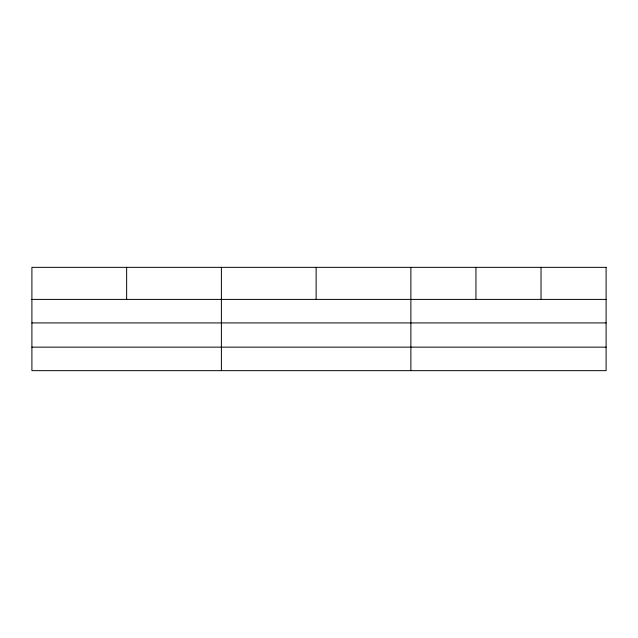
<?xml version="1.0" encoding="UTF-8"?>
<svg xmlns="http://www.w3.org/2000/svg" width="638" height="638" viewBox="0 0 638 638"><rect width="100%" height="100%" fill="white"/><g stroke="black" fill="none" stroke-linecap="round" stroke-linejoin="round"><path stroke-width="0.96" d="M31.9 299.405L606.1 299.405M31.9 322.924L606.1 322.924M31.9 347.144L606.1 347.144M541.024 267.346L541.024 299.405M475.948 267.346L475.948 299.405M410.872 267.346L410.872 370.654M316.129 267.346L316.129 299.405M221.386 267.346L221.386 370.654M126.643 267.346L126.643 299.405M606.1 267.346L31.9 267.346L31.9 370.654L606.1 370.654L606.1 267.346"/></g></svg>
